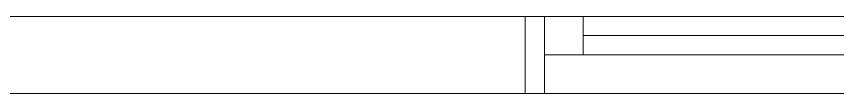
# Model space of a CAD drawing. Header units: millimetres. Extents: x -2143172 to 5255, y -610845 to 279739.
# Drawn here: x -1251768 to -1250708, y -28535 to -28435 of the extents above; entities that cross this region are included whole.
import ezdxf

# ---------------------------------------------------------------- set-up
doc = ezdxf.new("R2010")
doc.units = ezdxf.units.MM
doc.header["$LTSCALE"] = 30
doc.layers.add('Aluminum', color=7, linetype='Continuous', lineweight=5)
doc.layers.add('Walls', color=32, linetype='Continuous', lineweight=5)

msp = doc.modelspace()

# ---------------------------------------------------------------- linework, layer by layer
at = {"layer": 'Aluminum', "color": 5}
for p, q in [((-1249611.1, -28434.7), (-1251111.1, -28434.7)), ((-1251086.1, -28534.7), (-1251086.1, -28434.7)), ((-1251036.1, -28484.7), (-1251036.1, -28434.7)), ((-1251036.1, -28459.7), (-1249686.1, -28459.7)), ((-1249636.1, -28484.7), (-1251086.1, -28484.7)), ((-1249611.1, -28534.7), (-1251111.1, -28534.7))]:
    msp.add_line(p, q, dxfattribs=at)
at = {"layer": 'Walls'}
for p, q in [((-1251111.1, -28434.7), (-1253090.9, -28434.7)), ((-1251111.1, -28534.7), (-1251111.1, -28434.7)), ((-1251111.1, -28534.7), (-1253090.9, -28534.7))]:
    msp.add_line(p, q, dxfattribs=at)

doc.saveas('drawing.dxf')
